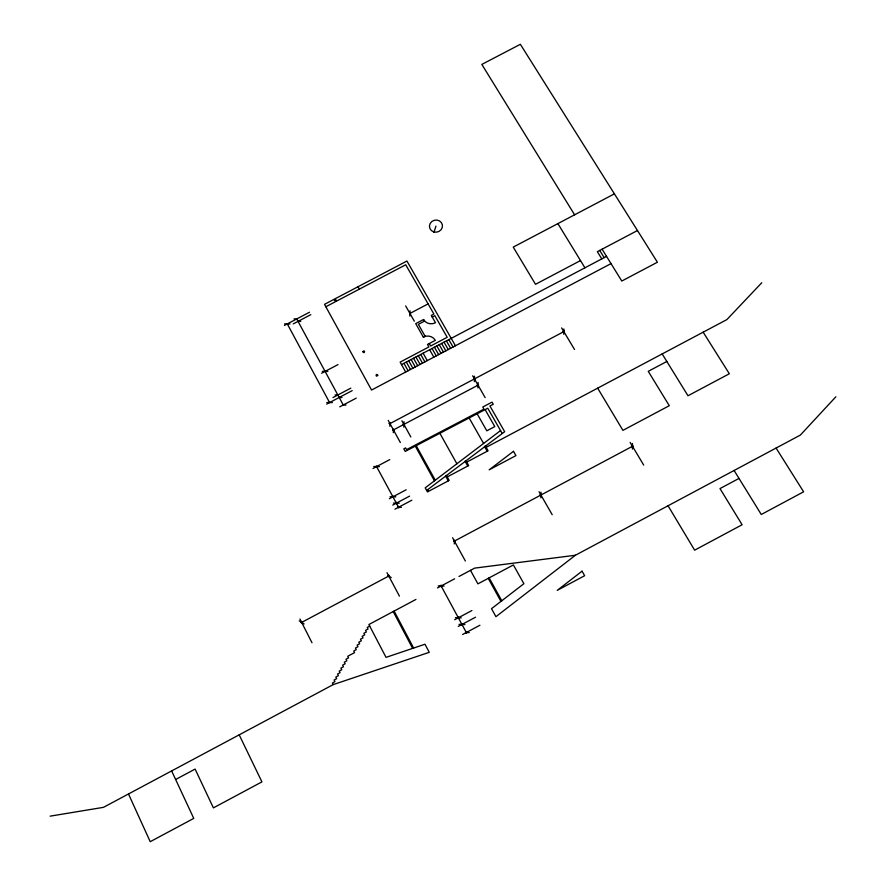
<?xml version="1.0" encoding="UTF-8"?>
<svg xmlns="http://www.w3.org/2000/svg" width="886" height="886" viewBox="0 0 886 886"><rect width="100%" height="100%" fill="white"/><g stroke="black" fill="none" stroke-linecap="round" stroke-linejoin="round"><path stroke-width="1.33" d="M632.46 449.113L632.46 443.498M563.795 334.31L563.873 328.95M540.881 497.866L540.981 492.195M474.353 381.622L474.508 376.207M477.942 387.902L478.097 382.464M454.341 543.949L454.429 541.08L632.46 446.3M409.83 316.092L410.041 310.831M403.783 427.141L404.005 421.67M389.84 426.332L389.962 423.597L563.828 331.63M393.318 432.678L393.439 429.931L478.019 385.177M434.051 231.988L435.945 226.107M835.863 396.795L800.368 435.081L575.413 555.245L495.927 616.689L491.52 608.671L523.881 583.719L513.393 564.936L477.908 583.863L470.488 570.34M761.783 282.734L726.885 319.591L486.137 447.341M500.546 430.563L425.214 487.843L427.451 491.918L449.169 480.4L446.4 475.417M426.642 490.445L504.666 431.715L489.936 405.987L493.258 404.26L492.029 402.122L482.77 407.028L483.955 409.122L406.541 449.634L405.589 447.906L403.817 448.848L405.234 451.417L487.765 408.224L502.008 433.132M415.944 599.434L368.886 624.519L386.019 657.357L424.97 644.233L429.267 652.317L333.247 684.601L103.452 807.345L50.137 816.161M437.485 587.939L454.629 578.802M459.014 576.465L474.652 568.125L575.413 555.245M369.728 626.114L367.214 627.454L368.044 629.049L365.53 630.389L366.361 631.984L363.858 633.324L364.689 634.93L362.175 636.27L363.005 637.865L360.491 639.216L361.322 640.811L358.808 642.151L359.638 643.757L357.113 645.097L357.944 646.714L355.43 648.054L356.261 649.659L353.747 651L354.577 652.617L347.7 656.282L348.53 657.888L346.005 659.239L346.836 660.845L344.311 662.196L345.141 663.813L342.616 665.153L343.447 666.77L340.922 668.122L341.752 669.738L339.227 671.09L340.047 672.707L337.522 674.058L338.352 675.675L335.827 677.026L336.647 678.654L334.122 680.005L334.952 681.622L332.416 682.973L333.247 684.601M454.662 619.746L471.906 610.532M458.272 626.435L475.538 617.21M175.627 779.492L195.108 769.081L213.393 807.877L261.924 781.884L239.187 734.848M739.002 478.418L719.997 488.585L742.114 524.745L694.624 550.173L668.044 505.762M462.614 634.487L479.913 625.239M389.319 498.718L406.165 489.781M466.712 462.115L488.086 450.775L485.295 445.835M392.753 505.075L409.62 496.116M447.242 476.934L468.65 465.571L465.87 460.609M666.826 361.477L648.264 371.334L669.284 405.699L622.924 430.363L597.662 388.168M394.968 509.173L411.846 500.213M301.672 622.404L388.766 576.044L391.224 577.55M373.006 468.484L389.74 459.624M614.408 193.857L513.249 247.105L535.509 284.306L580.496 260.573M409.93 313.467L428.093 303.898M321.596 373.239L338.009 364.589M325.838 306.755L405.722 264.77L433.907 314.054L431.305 315.427L435.48 322.737A8.86 8.351 -11 0 1 423.508 319.536L415.711 323.645L423.331 337.112A8.904 8.439 -11.4 0 1 435.347 340.346L427.506 344.477L428.902 346.935L400.14 362.119L405.666 372.031M432.235 317.044L434.838 315.671L447.197 337.289L430.651 346.016L429.256 343.558M423.331 337.112L425.07 336.193M637.466 230.526L597.352 251.69L601.793 258.9M332.959 397.57L350.823 388.146M326.679 404.094L352.185 390.626M401.513 364.6L606.556 256.386M339.737 406.851L356.261 398.124M611.019 263.618L371.555 390.05L324.52 304.341L406.929 261.038L455.448 345.761M284.406 325.428L309.502 312.237M293.222 323.899L310.82 314.652M293.997 318.916L296.732 318.949L343.259 404.991L346.049 405.046M298.039 321.363L300.775 321.396M284.55 323.877L290.01 323.955M322.327 371.345L327.864 371.444M335.063 394.935L337.854 394.99M339.205 397.482L341.996 397.537M326.812 402.499L332.383 402.609M373.737 466.523L379.418 466.667M390.061 496.736L395.776 496.891M393.484 503.082L399.221 503.237M401.436 507.335L398.567 507.257L376.583 466.601M438.227 585.89L444.074 586.089M455.393 617.675L461.285 617.885M459.003 624.364L464.906 624.575M469.27 632.626L466.313 632.515L441.15 585.989M299.246 620.876L304.097 623.943M703.163 332.184L729.333 373.759L687.99 395.754L662.174 353.935M776.081 448.061L803.613 491.808L761.273 514.489L734.106 470.477M602.092 249.187L621.795 281.039L657.401 262.223L520.359 44.3L481.829 64.412L574.604 214.811M599.722 250.439L604.174 257.638M557.881 223.604L584.926 267.805M561.613 327.92L574.516 349.483M630.123 442.402L643.701 465.084M472.648 375.786L485.151 397.626M539.042 491.741L552.199 514.711M448.814 339.637L453.045 347.024M446.422 340.9L450.642 348.287M485.107 409.62L494.798 426.587L486.813 430.817L477.133 413.795M444.03 342.162L448.25 349.56M441.627 343.425L445.846 350.823M439.234 344.687L443.443 352.085M423.508 319.536L424.427 321.153L418.358 324.354L425.18 336.381M436.842 345.95L441.051 353.359M434.439 347.223L438.648 354.621M432.047 348.486L436.244 355.895M405.677 305.958L414.327 321.208M469.148 417.97L483.59 443.454M429.644 349.748L433.841 357.158M484.487 446.455L487.2 451.251M423.109 353.204L427.296 360.613M420.706 354.466L424.892 361.887M418.314 355.729L422.489 363.149M415.911 357.003L420.086 364.423M413.518 358.265L417.694 365.685M411.115 359.528L415.29 366.959M408.712 360.801L412.887 368.233M465.061 461.229L467.764 466.036M406.32 362.064L410.484 369.495M403.916 363.326L408.081 370.769M358.033 286.732L359.373 289.124M439.877 433.287L456.888 463.755M445.592 476.037L448.272 480.865M416.221 445.713L435.259 480.201M489.15 577.871L501.775 600.752M401.901 420.795L410.827 436.975M415.312 446.134L434.439 480.821M488.241 578.348L500.944 601.395M427.462 489.825L428.348 491.442M388.223 420.429L400.35 442.524M452.602 537.758L465.36 560.993M287.285 323.911L329.592 402.554M386.983 572.688L399.431 596.134M394.104 611.074L413.629 648.054M393.196 611.562L412.632 648.386M299.944 619.015L311.983 642.738M171.64 770.931L193.757 818.387L150.221 841.7L128.492 793.978M395.599 503.137C397.67 505.408 396.817 500.568 395.61 503.049M397.814 507.235C399.929 509.516 398.944 504.621 397.814 507.191M403.152 424.394C405.245 426.609 404.315 421.814 403.152 424.394M388.002 576.022C390.006 578.414 389.364 573.308 388.002 575.966M389.22 423.586C391.313 425.801 390.361 420.95 389.22 423.586M392.166 496.791C394.104 499.15 393.539 494.2 392.166 496.791M392.697 429.92C394.846 432.102 393.805 427.34 392.697 429.92M377.768 375.221C375.675 378.577 375.487 372.186 377.768 375.221M377.325 466.568C376.472 469.259 375.011 464.508 377.325 466.568M362.861 351.775C365.021 354.843 365.098 348.552 362.861 351.72M334.443 300.254C336.802 303.233 336.204 297.02 334.443 300.254M300.908 622.382C302.99 624.752 302.181 619.679 300.908 622.382M633.235 446.322C632.239 448.98 630.932 444.052 633.235 446.322M563.075 331.574C564.958 333.911 564.548 329.083 563.086 331.53M540.161 494.964C542.143 497.389 541.523 492.428 540.172 494.864M465.527 632.438C467.431 634.996 467.099 629.913 465.549 632.338M457.564 617.708C459.413 620.289 459.247 615.072 457.575 617.653M473.689 378.854C475.704 381.168 474.852 376.328 473.689 378.854M461.174 624.386C463.079 626.967 462.625 621.817 461.196 624.287M477.277 385.122C479.215 387.437 478.617 382.708 477.277 385.078M453.665 541.014C455.57 543.506 455.149 538.433 453.676 540.958M440.375 585.923C442.214 588.47 441.881 583.453 440.397 585.823M582.058 571.171L557.228 590.364L584.66 575.701L582.058 571.171M513.481 451.306L489.172 469.835L515.951 455.614L513.481 451.306M433.664 231.866A6.545 6.069 -10.9 0 0 442.391 224.944A6.545 6.069 -10.9 0 0 431.803 221.533A6.545 6.069 -10.9 0 0 433.664 231.866"/></g></svg>
